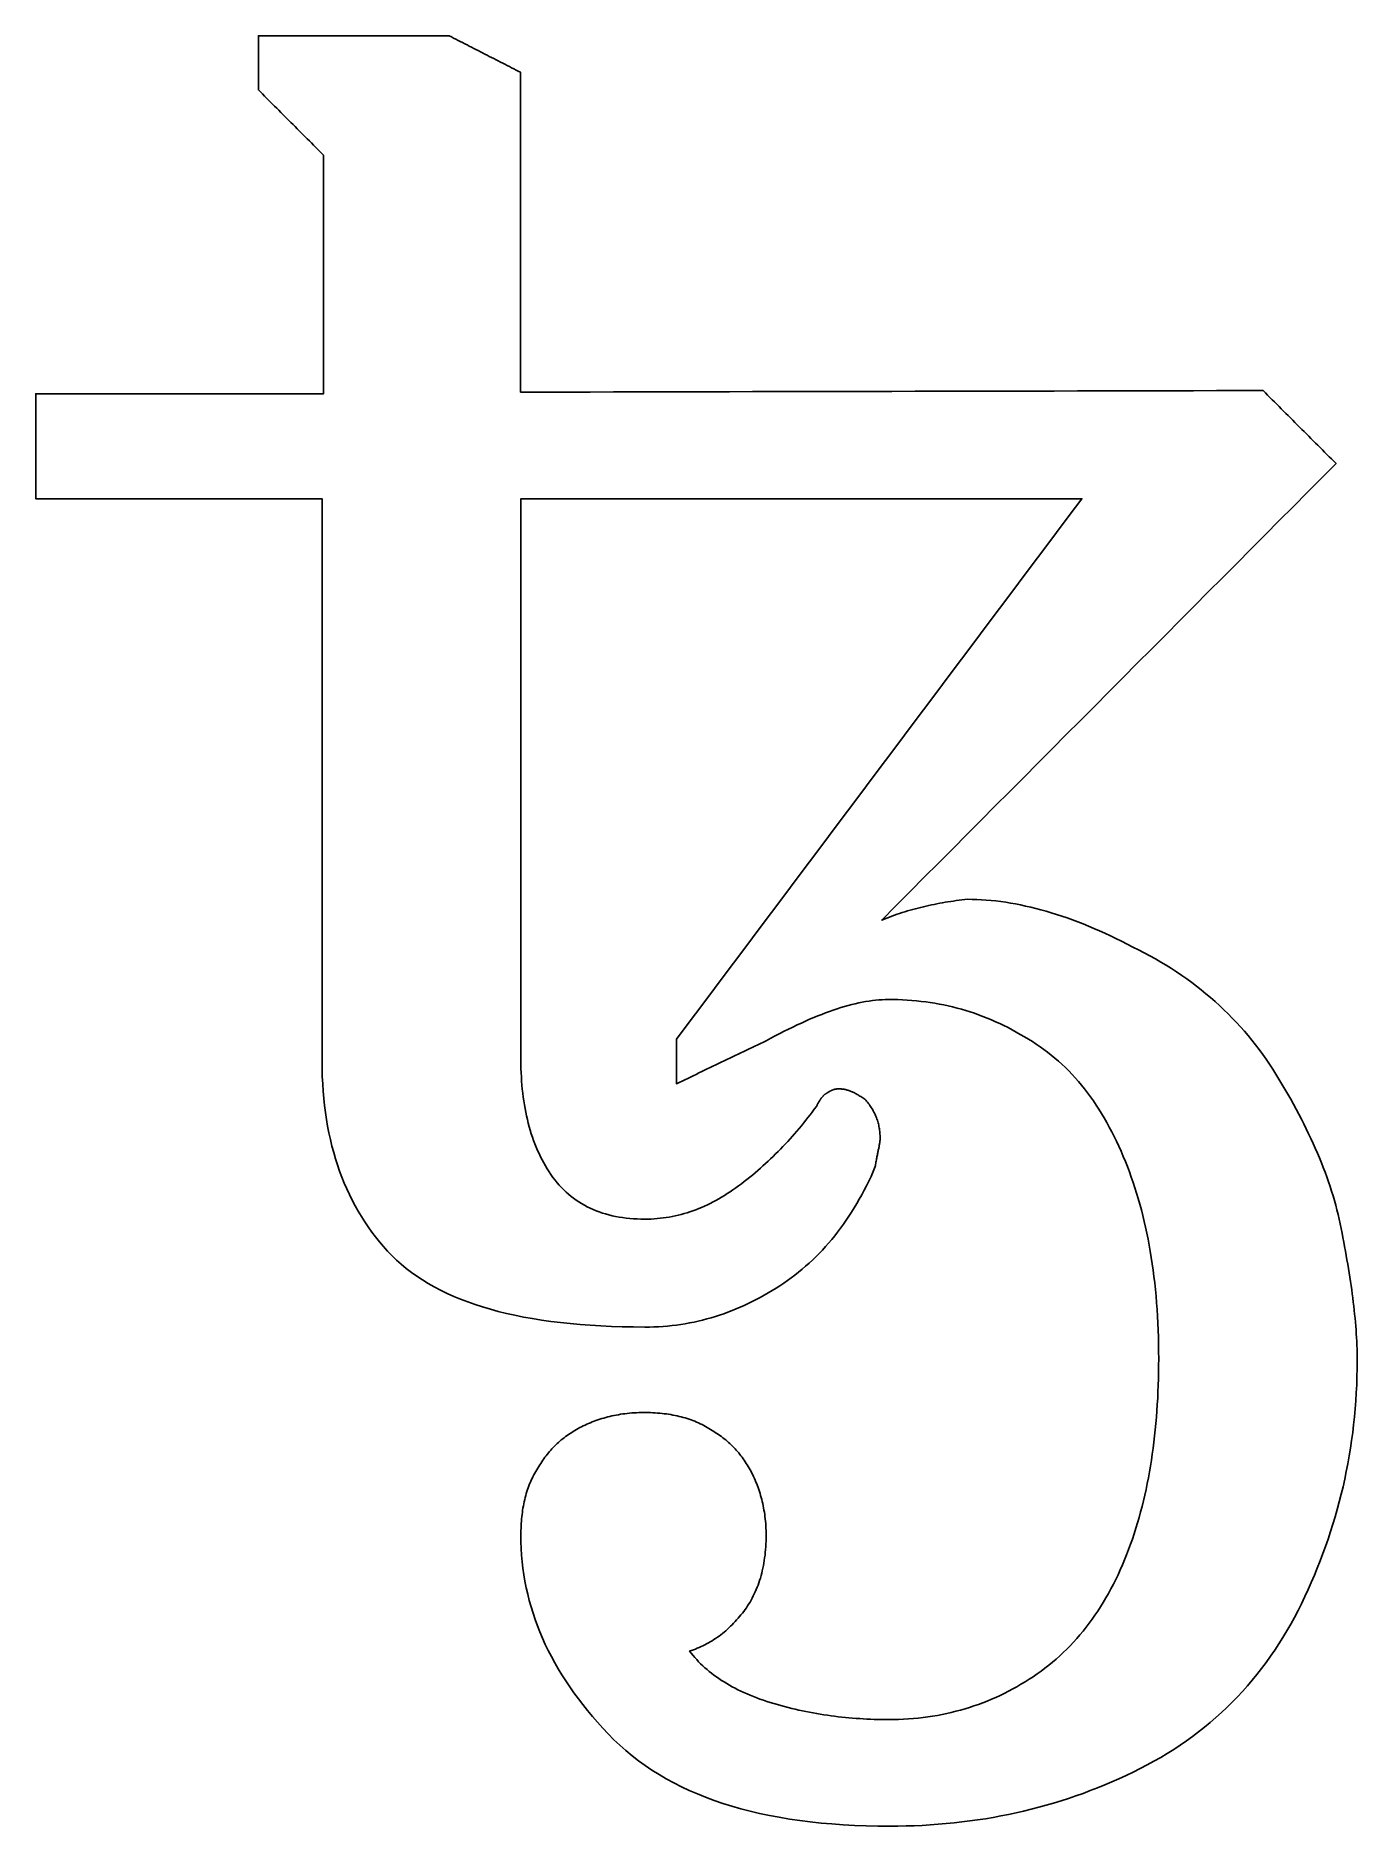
# Model space of a CAD drawing. Extents: x 159 to 539, y 1694 to 2210.
import ezdxf

# ---------------------------------------------------------------- set-up
doc = ezdxf.new("R2010")
doc.units = 0
doc.layers.get('0').update_dxf_attribs({"linetype": 'CONTINUOUS'})

msp = doc.modelspace()

# ---------------------------------------------------------------- linework, layer by layer
at = {"color": 7}
msp.add_lwpolyline([(404.58495, 1694.089912), (401.137148, 1694.115377), (397.748276, 1694.191681), (394.418334, 1694.319054), (391.147323, 1694.497542), (387.935232, 1694.727255), (384.782071, 1695.008287), (381.687841, 1695.340748), (378.652531, 1695.724749), (375.676151, 1696.160363), (372.758701, 1696.647719), (369.900173, 1697.186901), (367.100583, 1697.77802), (364.359915, 1698.421167), (361.678167, 1699.116453), (359.055358, 1699.86398), (356.491471, 1700.663841), (353.986513, 1701.516145), (351.540477, 1702.420985), (349.153379, 1703.378472), (346.825203, 1704.388707), (344.555947, 1705.451783), (342.345631, 1706.56781), (340.194236, 1707.73688), (338.10177, 1708.959105), (336.068235, 1710.234577), (334.09362, 1711.563396), (332.177936, 1712.945674), (330.321182, 1714.381512), (328.523348, 1715.871003), (326.784445, 1717.414248), (325.104472, 1719.011357), (323.483429, 1720.662424), (321.917505, 1722.342969), (320.402844, 1724.028589), (318.939335, 1725.719477), (317.526886, 1727.415837), (316.165386, 1729.11788), (314.854743, 1730.825792), (313.594846, 1732.539792), (312.385603, 1734.260077), (311.226903, 1735.986847), (310.118645, 1737.720307), (309.060736, 1739.460668), (308.053075, 1741.208115), (307.095561, 1742.96286), (306.188072, 1744.725116), (305.330537, 1746.495067), (304.522834, 1748.272925), (303.764871, 1750.058893), (303.056539, 1751.853174), (302.397743, 1753.655971), (301.788384, 1755.467488), (301.22835, 1757.287917), (300.717549, 1759.117471), (300.255879, 1760.956354), (299.843239, 1762.804767), (299.479519, 1764.662906), (299.164625, 1766.530981), (298.898448, 1768.409196), (298.680904, 1770.297745), (298.511873, 1772.19684), (298.391264, 1774.106684), (298.318927, 1776.027471), (298.294901, 1777.959403), (298.298592, 1778.640296), (298.310863, 1779.316225), (298.331439, 1779.98708), (298.360318, 1780.652767), (298.397685, 1781.313186), (298.443541, 1781.968226), (298.49807, 1782.617804), (298.561272, 1783.2618), (298.63324, 1783.900113), (298.714064, 1784.532658), (298.803839, 1785.159318), (298.902683, 1785.779998), (299.010652, 1786.394598), (299.12783, 1787.003016), (299.254298, 1787.605151), (299.390141, 1788.200892), (299.53545, 1788.790147), (299.6903, 1789.372823), (299.854782, 1789.948801), (300.02897, 1790.517988), (300.212966, 1791.080282), (300.406844, 1791.635583), (300.610687, 1792.183789), (300.824586, 1792.724789), (301.048616, 1793.258499), (301.28287, 1793.78481), (301.527429, 1794.30362), (301.782378, 1794.814827), (302.047807, 1795.31833), (302.323792, 1795.814028), (302.610416, 1796.301818), (302.90777, 1796.781599), (303.17104, 1797.254359), (303.441831, 1797.721131), (303.720095, 1798.181841), (304.005768, 1798.636462), (304.298804, 1799.084929), (304.599165, 1799.527204), (304.906788, 1799.963215), (305.221617, 1800.392933), (305.543615, 1800.816303), (305.872727, 1801.233261), (306.208897, 1801.643769), (306.552079, 1802.047773), (306.902227, 1802.445216), (307.259277, 1802.836063), (307.623191, 1803.220248), (307.993914, 1803.597725), (308.371392, 1803.968449), (308.755577, 1804.332363), (309.146423, 1804.689413), (309.543867, 1805.039561), (309.947871, 1805.382743), (310.358379, 1805.718913), (310.775337, 1806.048025), (311.198707, 1806.370023), (311.628425, 1806.684852), (312.064436, 1806.992474), (312.506711, 1807.292836), (312.955178, 1807.585872), (313.409798, 1807.871545), (313.870509, 1808.149809), (314.337281, 1808.420599), (314.810456, 1808.68387), (315.289979, 1808.940636), (315.777012, 1809.19183), (316.27152, 1809.437275), (316.773445, 1809.676806), (317.282733, 1809.910256), (317.799338, 1810.13746), (318.323204, 1810.358243), (318.854285, 1810.572428), (319.392535, 1810.779869), (319.93789, 1810.980372), (320.490312, 1811.173788), (321.049737, 1811.359934), (321.616128, 1811.538653), (322.18943, 1811.70976), (322.769597, 1811.873098), (323.356563, 1812.028501), (323.950293, 1812.175794), (324.550721, 1812.314801), (325.15781, 1812.445366), (325.771506, 1812.567314), (326.391762, 1812.680478), (327.018514, 1812.784692), (327.651724, 1812.879781), (328.291337, 1812.965588), (328.937298, 1813.041891), (329.589561, 1813.108599), (330.24808, 1813.165527), (330.912798, 1813.212491), (331.583662, 1813.249305), (332.260625, 1813.275785), (332.94364, 1813.291839), (333.632652, 1813.297375), (334.321664, 1813.293684), (335.004679, 1813.281413), (335.681642, 1813.260838), (336.352505, 1813.231959), (337.017224, 1813.194591), (337.675743, 1813.148735), (338.328006, 1813.094206), (338.973967, 1813.031004), (339.61358, 1812.959037), (340.24679, 1812.878212), (340.873541, 1812.788438), (341.493797, 1812.689593), (342.107493, 1812.581624), (342.714583, 1812.464447), (343.315011, 1812.337978), (343.908741, 1812.202135), (344.495707, 1812.056826), (345.075874, 1811.901977), (345.649175, 1811.737495), (346.215567, 1811.563306), (346.774992, 1811.37931), (347.327414, 1811.185432), (347.872769, 1810.98159), (348.411019, 1810.76769), (348.9421, 1810.54366), (349.465966, 1810.309407), (349.982571, 1810.064847), (350.491859, 1809.809899), (350.993784, 1809.544469), (351.488291, 1809.268484), (351.975325, 1808.981861), (352.454848, 1808.68387), (352.927608, 1808.420599), (353.39438, 1808.149809), (353.85509, 1807.871545), (354.309711, 1807.585872), (354.758177, 1807.292836), (355.200453, 1806.992474), (355.636463, 1806.684852), (356.066182, 1806.370023), (356.489552, 1806.048025), (356.90651, 1805.718913), (357.317018, 1805.382743), (357.721022, 1805.039561), (358.118465, 1804.689413), (358.509312, 1804.332363), (358.893497, 1803.968449), (359.270974, 1803.597725), (359.641698, 1803.220248), (360.005612, 1802.836063), (360.362661, 1802.445216), (360.71281, 1802.047773), (361.055992, 1801.643769), (361.392162, 1801.233261), (361.721273, 1800.816303), (362.043271, 1800.392933), (362.3581, 1799.963215), (362.665723, 1799.527204), (362.966085, 1799.084929), (363.259121, 1798.636462), (363.544794, 1798.181841), (363.823058, 1797.721131), (364.093848, 1797.254359), (364.357119, 1796.781599), (364.613885, 1796.302076), (364.865078, 1795.815043), (365.110524, 1795.320535), (365.350054, 1794.81861), (365.583505, 1794.309322), (365.810709, 1793.792717), (366.031492, 1793.268851), (366.245677, 1792.73777), (366.453118, 1792.19952), (366.653621, 1791.654165), (366.847037, 1791.101743), (367.033183, 1790.542318), (367.211902, 1789.975927), (367.383008, 1789.402625), (367.546346, 1788.822458), (367.701749, 1788.235492), (367.849042, 1787.641762), (367.98805, 1787.041334), (368.118615, 1786.434245), (368.240562, 1785.820549), (368.353726, 1785.200293), (368.45794, 1784.573541), (368.553029, 1783.940331), (368.638836, 1783.300718), (368.71514, 1782.654757), (368.781848, 1782.002494), (368.838776, 1781.343975), (368.885739, 1780.679257), (368.922553, 1780.008393), (368.949034, 1779.33143), (368.965088, 1778.648415), (368.970624, 1777.959403), (368.964165, 1777.108206), (368.943959, 1776.267306), (368.910467, 1775.436758), (368.863688, 1774.616572), (368.803715, 1773.806802), (368.730641, 1773.007468), (368.644557, 1772.218606), (368.545565, 1771.440262), (368.433739, 1770.672445), (368.309162, 1769.915212), (368.171908, 1769.168589), (368.022068, 1768.432613), (367.859727, 1767.707313), (367.684966, 1766.992715), (367.497879, 1766.288876), (367.298539, 1765.595804), (367.087039, 1764.913545), (366.863451, 1764.242137), (366.627879, 1763.581607), (366.380385, 1762.931992), (366.121072, 1762.29332), (365.850014, 1761.665637), (365.567303, 1761.04897), (365.273022, 1760.443348), (364.967244, 1759.848806), (364.650072, 1759.265383), (364.321569, 1758.693105), (363.981838, 1758.132019), (363.630961, 1757.582143), (363.269012, 1757.043524), (362.896083, 1756.516189), (362.512258, 1756.000174), (362.119252, 1755.485526), (361.71881, 1754.97967), (361.311069, 1754.482727), (360.896169, 1753.994835), (360.474238, 1753.516143), (360.045415, 1753.046769), (359.609829, 1752.586861), (359.167627, 1752.13655), (358.718939, 1751.695972), (358.263894, 1751.265248), (357.802631, 1750.844535), (357.335287, 1750.433962), (356.862001, 1750.033658), (356.382902, 1749.643753), (355.89812, 1749.264393), (355.407349, 1748.895718), (354.911624, 1748.537847), (354.410631, 1748.190928), (353.904498, 1747.85509), (353.393365, 1747.530472), (352.87736, 1747.217212), (352.356631, 1746.915429), (351.831307, 1746.625272), (351.301527, 1746.346879), (350.76742, 1746.080379), (350.229123, 1745.825901), (349.686767, 1745.583593), (349.14049, 1745.353584), (348.590439, 1745.136003), (348.036725, 1744.930998), (347.479505, 1744.738698), (346.918908, 1744.559232), (347.403829, 1743.924278), (347.907073, 1743.299612), (348.42855, 1742.685251), (348.968211, 1742.081216), (349.525985, 1741.487514), (350.101806, 1740.904173), (350.695591, 1740.331204), (351.307294, 1739.768623), (351.936832, 1739.21645), (352.584149, 1738.674703), (353.249163, 1738.1434), (353.931818, 1737.622551), (354.632041, 1737.112174), (355.349776, 1736.612288), (356.084939, 1736.122911), (356.837467, 1735.644062), (357.607295, 1735.175749), (358.394358, 1734.718), (359.198592, 1734.270826), (360.019913, 1733.834252), (360.858266, 1733.40828), (361.713578, 1732.992937), (362.585793, 1732.588232), (363.474829, 1732.194193), (364.380628, 1731.810829), (365.30311, 1731.438159), (366.242227, 1731.076201), (367.197896, 1730.724964), (368.170053, 1730.384485), (369.158624, 1730.054755), (370.163563, 1729.735811), (371.184778, 1729.427662), (372.214122, 1729.130308), (373.243474, 1728.843685), (374.272873, 1728.5677), (375.302318, 1728.30227), (376.331828, 1728.047322), (377.36142, 1727.802762), (378.391114, 1727.568509), (379.420928, 1727.344479), (380.450881, 1727.130579), (381.480981, 1726.926737), (382.511256, 1726.732859), (383.541707, 1726.548863), (384.57237, 1726.374674), (385.603245, 1726.210192), (386.63436, 1726.055343), (387.665733, 1725.910034), (388.697374, 1725.774191), (389.729301, 1725.647722), (390.761532, 1725.530545), (391.794077, 1725.422576), (392.826973, 1725.323732), (393.860219, 1725.233957), (394.893835, 1725.153132), (395.927838, 1725.081165), (396.962246, 1725.017963), (397.99708, 1724.963434), (399.032347, 1724.917578), (400.068075, 1724.88021), (401.104274, 1724.851331), (402.140971, 1724.830756), (403.178166, 1724.818485), (404.215887, 1724.814794), (405.672328, 1724.826973), (407.118039, 1724.863418), (408.553112, 1724.924221), (409.977629, 1725.00929), (411.391665, 1725.118597), (412.795312, 1725.252143), (414.188652, 1725.409917), (415.57177, 1725.591902), (416.944757, 1725.798079), (418.307687, 1726.028429), (419.660652, 1726.282935), (421.003736, 1726.561586), (422.337012, 1726.864365), (423.660581, 1727.191253), (424.974518, 1727.542232), (426.278915, 1727.917283), (427.573845, 1728.316396), (428.859401, 1728.739545), (430.135666, 1729.18672), (431.402722, 1729.657893), (432.660654, 1730.153064), (433.909553, 1730.672206), (435.149493, 1731.21531), (436.380566, 1731.782347), (437.602846, 1732.373308), (438.816435, 1732.988176), (440.021406, 1733.626931), (441.217843, 1734.289565), (442.405837, 1734.97604), (443.585463, 1735.686365), (444.756812, 1736.420505), (445.919969, 1737.177978), (447.069599, 1737.959967), (448.200324, 1738.766203), (449.312162, 1739.596603), (450.405123, 1740.451066), (451.479233, 1741.329527), (452.534513, 1742.231886), (453.57097, 1743.158076), (454.588614, 1744.107997), (455.587482, 1745.081566), (456.567574, 1746.078709), (457.528918, 1747.099333), (458.471522, 1748.143356), (459.395406, 1749.210695), (460.300597, 1750.301256), (461.187095, 1751.414977), (462.054927, 1752.551745), (462.904103, 1753.711497), (463.734651, 1754.89414), (464.54658, 1756.099581), (465.339908, 1757.327757), (466.114653, 1758.578566), (466.870826, 1759.851925), (467.608453, 1761.147759), (468.327553, 1762.465977), (469.028126, 1763.806496), (469.71021, 1765.169232), (470.373803, 1766.554103), (471.018933, 1767.961016), (471.645611, 1769.389888), (472.253863, 1770.840646), (472.843699, 1772.313187), (473.415137, 1773.807448), (473.96767, 1775.319027), (474.500855, 1776.843607), (475.014821, 1778.381242), (475.509679, 1779.931942), (475.985539, 1781.495752), (476.44254, 1783.072711), (476.880783, 1784.662845), (477.300389, 1786.266201), (477.701477, 1787.882788), (478.084168, 1789.512661), (478.448589, 1791.155848), (478.794835, 1792.812376), (479.123051, 1794.482283), (479.433332, 1796.165606), (479.725814, 1797.862381), (480.000599, 1799.572636), (480.257818, 1801.296407), (480.497588, 1803.033724), (480.720022, 1804.784631), (480.92524, 1806.549147), (481.11336, 1808.327319), (481.284504, 1810.119173), (481.438781, 1811.924739), (481.576322, 1813.74407), (481.697236, 1815.577177), (481.801653, 1817.424105), (481.889674, 1819.284891), (481.961457, 1821.159554), (482.017093, 1823.048149), (482.056675, 1824.950695), (482.080295, 1826.867228), (482.088599, 1828.797786), (482.079096, 1830.889181), (482.05077, 1832.959558), (482.00353, 1835.00899), (481.937376, 1837.037543), (481.852399, 1839.045281), (481.748591, 1841.032268), (481.625961, 1842.998579), (481.484517, 1844.944277), (481.324298, 1846.869437), (481.145303, 1848.774114), (480.947559, 1850.658382), (480.731076, 1852.522315), (480.495872, 1854.365977), (480.241976, 1856.189423), (479.969386, 1857.992737), (479.678131, 1859.775983), (479.36822, 1861.539226), (479.03968, 1863.282531), (478.692521, 1865.00597), (478.326762, 1866.709601), (477.94242, 1868.393504), (477.539505, 1870.057746), (477.118045, 1871.702391), (476.678057, 1873.327503), (476.219543, 1874.933156), (475.742539, 1876.519406), (475.247045, 1878.086336), (474.733088, 1879.634009), (474.200678, 1881.162482), (473.649843, 1882.671838), (473.080591, 1884.162131), (472.492481, 1885.633436), (471.879135, 1887.126341), (471.250004, 1888.594832), (470.604993, 1890.038836), (469.944001, 1891.458251), (469.266928, 1892.852994), (468.573672, 1894.222992), (467.864121, 1895.568161), (467.138184, 1896.888409), (466.395768, 1898.183652), (465.636754, 1899.4538), (464.861049, 1900.698787), (464.068552, 1901.918511), (463.25916, 1903.11289), (462.432773, 1904.28185), (461.58929, 1905.425289), (460.728608, 1906.543143), (459.850627, 1907.63531), (458.955244, 1908.701726), (458.042358, 1909.74228), (457.111868, 1910.756907), (456.163672, 1911.745515), (455.197669, 1912.708031), (454.213757, 1913.644352), (453.211844, 1914.554396), (452.19181, 1915.438098), (451.153563, 1916.295347), (450.097011, 1917.12608), (449.022042, 1917.930203), (447.928555, 1918.707633), (446.81645, 1919.458288), (445.685623, 1920.182076), (444.535984, 1920.878921), (443.374184, 1921.59363), (442.206884, 1922.284626), (441.034013, 1922.951956), (439.855485, 1923.595712), (438.671209, 1924.215949), (437.481111, 1924.812733), (436.285089, 1925.386145), (435.08308, 1925.936233), (433.874981, 1926.463079), (432.660719, 1926.966739), (431.44021, 1927.447296), (430.213363, 1927.904804), (428.980094, 1928.339339), (427.74032, 1928.750963), (426.493958, 1929.139752), (425.240926, 1929.505761), (423.981131, 1929.849063), (422.714498, 1930.169733), (421.440937, 1930.467824), (420.160363, 1930.743422), (418.872704, 1930.996571), (417.577856, 1931.227365), (416.275739, 1931.435848), (414.966277, 1931.622105), (413.649387, 1931.78619), (412.324969, 1931.928187), (410.992957, 1932.048151), (409.653251, 1932.146146), (408.305784, 1932.222265), (406.950448, 1932.276518), (405.587186, 1932.308995), (404.215887, 1932.319864), (403.310862, 1932.307685), (402.394858, 1932.271332), (401.467699, 1932.210806), (400.529228, 1932.126291), (399.579261, 1932.017851), (398.61764, 1931.885588), (397.644191, 1931.729594), (396.658748, 1931.549999), (395.661144, 1931.346876), (394.651204, 1931.120337), (393.628771, 1930.87049), (392.593661, 1930.597421), (391.545707, 1930.301248), (390.484744, 1929.982064), (389.410606, 1929.639971), (388.323126, 1929.275097), (387.222129, 1928.887489), (386.10744, 1928.477276), (384.978911, 1928.044559), (383.836348, 1927.589449), (382.679595, 1927.11203), (381.508485, 1926.612411), (380.322844, 1926.090695), (379.122504, 1925.546992), (377.907301, 1924.981385), (376.677067, 1924.393985), (375.431619, 1923.784893), (374.1708, 1923.154211), (372.894433, 1922.502031), (371.602364, 1921.828473), (370.294405, 1921.13363), (368.970402, 1920.417593), (368.163078, 1920.03123), (367.355753, 1919.644868), (366.548429, 1919.258506), (365.741104, 1918.872143), (364.933779, 1918.485781), (364.126455, 1918.099418), (363.31913, 1917.713056), (362.511806, 1917.326693), (361.704481, 1916.940331), (360.897156, 1916.553968), (360.089832, 1916.167606), (359.282507, 1915.781243), (358.475183, 1915.394881), (357.667858, 1915.008518), (356.860534, 1914.622156), (356.053209, 1914.235793), (355.245884, 1913.849431), (354.43856, 1913.463068), (353.631235, 1913.076706), (352.823911, 1912.690343), (352.016586, 1912.303981), (351.209261, 1911.917618), (350.401937, 1911.531256), (349.594612, 1911.144893), (348.787288, 1910.758531), (347.979963, 1910.372168), (347.172639, 1909.985806), (346.365314, 1909.599443), (345.557989, 1909.213081), (344.750665, 1908.826719), (343.94334, 1908.440356), (343.136016, 1908.053994), (343.136016, 1908.454777), (343.136016, 1908.855552), (343.136016, 1909.256335), (343.136016, 1909.65711), (343.136016, 1910.057893), (343.136016, 1910.458668), (343.136016, 1910.859451), (343.136016, 1911.260226), (343.136016, 1911.661009), (343.136016, 1912.061783), (343.136016, 1912.462567), (343.136016, 1912.863341), (343.136016, 1913.264125), (343.136016, 1913.664899), (343.136016, 1914.065683), (343.136016, 1914.466457), (343.136016, 1914.867241), (343.136016, 1915.268015), (343.136016, 1915.668799), (343.136016, 1916.069573), (343.136016, 1916.470357), (343.136016, 1916.871131), (343.136016, 1917.271915), (343.136016, 1917.672689), (343.136016, 1918.073473), (343.136016, 1918.474247), (343.136016, 1918.875031), (343.136016, 1919.275805), (343.136016, 1919.676589), (343.136016, 1920.077363), (343.136016, 1920.478147), (343.136016, 1920.878921), (346.786276, 1925.745935), (350.436536, 1930.612949), (354.086797, 1935.479963), (357.737057, 1940.346977), (361.387318, 1945.213991), (365.037578, 1950.081005), (368.687839, 1954.948019), (372.338099, 1959.815033), (375.98836, 1964.682047), (379.63862, 1969.549061), (383.288881, 1974.416075), (386.939141, 1979.283089), (390.589401, 1984.150102), (394.239662, 1989.017116), (397.889922, 1993.88413), (401.540183, 1998.751144), (405.190443, 2003.618158), (408.840704, 2008.485172), (412.490964, 2013.352186), (416.141225, 2018.2192), (419.791485, 2023.086214), (423.441745, 2027.953228), (427.092006, 2032.820242), (430.742266, 2037.687256), (434.392527, 2042.55427), (438.042787, 2047.421284), (441.693048, 2052.288298), (445.343308, 2057.155311), (448.993569, 2062.022325), (452.643829, 2066.889339), (456.29409, 2071.756353), (459.94435, 2076.623367), (454.892805, 2076.623367), (449.841259, 2076.623367), (444.789714, 2076.623367), (439.738169, 2076.623367), (434.686624, 2076.623367), (429.635078, 2076.623367), (424.583533, 2076.623367), (419.531988, 2076.623367), (414.480443, 2076.623367), (409.428897, 2076.623367), (404.377352, 2076.623367), (399.325807, 2076.623367), (394.274262, 2076.623367), (389.222716, 2076.623367), (384.171171, 2076.623367), (379.119626, 2076.623367), (374.06808, 2076.623367), (369.016535, 2076.623367), (363.96499, 2076.623367), (358.913445, 2076.623367), (353.861899, 2076.623367), (348.810354, 2076.623367), (343.758809, 2076.623367), (338.707264, 2076.623367), (333.655718, 2076.623367), (328.604173, 2076.623367), (323.552628, 2076.623367), (318.501082, 2076.623367), (313.449537, 2076.623367), (308.397992, 2076.623367), (303.346447, 2076.623367), (298.294901, 2076.623367), (298.294901, 2071.568943), (298.294901, 2066.51451), (298.294901, 2061.460086), (298.294901, 2056.405653), (298.294901, 2051.351229), (298.294901, 2046.296796), (298.294901, 2041.242372), (298.294901, 2036.187939), (298.294901, 2031.133515), (298.294901, 2026.079081), (298.294901, 2021.024658), (298.294901, 2015.970224), (298.294901, 2010.9158), (298.294901, 2005.861367), (298.294901, 2000.806943), (298.294901, 1995.75251), (298.294901, 1990.698086), (298.294901, 1985.643653), (298.294901, 1980.589229), (298.294901, 1975.534796), (298.294901, 1970.480372), (298.294901, 1965.425939), (298.294901, 1960.371515), (298.294901, 1955.317081), (298.294901, 1950.262658), (298.294901, 1945.208224), (298.294901, 1940.1538), (298.294901, 1935.099367), (298.294901, 1930.044943), (298.294901, 1924.99051), (298.294901, 1919.936086), (298.294901, 1914.881653), (298.303205, 1913.64282), (298.327563, 1912.417486), (298.368345, 1911.205641), (298.42555, 1910.007249), (298.499178, 1908.822308), (298.589413, 1907.650802), (298.696266, 1906.492711), (298.81981, 1905.348017), (298.960109, 1904.216701), (299.117238, 1903.098746), (299.29126, 1901.994141), (299.48225, 1900.90286), (299.690263, 1899.824902), (299.915373, 1898.76023), (300.157653, 1897.708844), (300.417159, 1896.670717), (300.693966, 1895.645839), (300.988145, 1894.634183), (301.299754, 1893.635739), (301.628866, 1892.65049), (301.975554, 1891.678425), (302.339874, 1890.719517), (302.7219, 1889.773748), (303.121697, 1888.841108), (303.539337, 1887.921579), (303.974887, 1887.015143), (304.428409, 1886.121789), (304.89997, 1885.241492), (305.389651, 1884.374232), (305.897509, 1883.519999), (306.423608, 1882.678776), (306.968022, 1881.850544), (307.539441, 1881.050684), (308.129185, 1880.277248), (308.737161, 1879.530173), (309.363321, 1878.809385), (310.007594, 1878.114809), (310.669914, 1877.44639), (311.350198, 1876.804055), (312.0484, 1876.187739), (312.764437, 1875.597368), (313.498253, 1875.032886), (314.249767, 1874.494212), (315.018921, 1873.981288), (315.805643, 1873.494052), (316.609876, 1873.032419), (317.431539, 1872.596325), (318.270566, 1872.185716), (319.126893, 1871.800516), (320.000455, 1871.440652), (320.891188, 1871.106069), (321.799008, 1870.796684), (322.723861, 1870.512441), (323.665672, 1870.253276), (324.624386, 1870.019105), (325.59992, 1869.809875), (326.592219, 1869.625509), (327.601199, 1869.465954), (328.626815, 1869.331127), (329.668983, 1869.220961), (330.72764, 1869.135431), (331.80271, 1869.074443), (332.894148, 1869.037906), (334.001715, 1869.025616), (334.898897, 1869.035028), (335.791346, 1869.063353), (336.6792, 1869.110593), (337.562597, 1869.176748), (338.441658, 1869.261724), (339.31654, 1869.365532), (340.187362, 1869.488163), (341.054271, 1869.629606), (341.917389, 1869.789825), (342.776862, 1869.968821), (343.63282, 1870.166564), (344.485401, 1870.383047), (345.334734, 1870.618251), (346.180967, 1870.872148), (347.02422, 1871.144737), (347.864631, 1871.435992), (348.702339, 1871.745904), (349.537491, 1872.074443), (350.370197, 1872.421602), (351.200607, 1872.787361), (352.028867, 1873.171703), (352.855087, 1873.574618), (353.679416, 1873.996079), (354.501992, 1874.436066), (355.322945, 1874.89458), (356.142411, 1875.371584), (356.960522, 1875.867079), (357.777424, 1876.381035), (358.593237, 1876.913445), (359.408109, 1877.46428), (360.222169, 1878.033532), (361.035555, 1878.621246), (361.844872, 1879.230513), (362.64667, 1879.847281), (363.440995, 1880.471477), (364.22791, 1881.103045), (365.007463, 1881.741911), (365.779689, 1882.38801), (366.544655, 1883.041269), (367.302414, 1883.701624), (368.053005, 1884.369009), (368.796482, 1885.043351), (369.5329, 1885.724586), (370.262306, 1886.412648), (370.984746, 1887.107473), (371.700285, 1887.808978), (372.408959, 1888.517108), (373.110824, 1889.231798), (373.805935, 1889.952974), (374.494339, 1890.680562), (375.17608, 1891.414517), (375.851225, 1892.154746), (376.51981, 1892.901194), (377.18189, 1893.653796), (377.83752, 1894.412469), (378.486739, 1895.177166), (379.129609, 1895.947806), (379.766187, 1896.724332), (380.396499, 1897.506662), (381.020621, 1898.29474), (381.638589, 1899.088493), (382.250467, 1899.887855), (382.856284, 1900.692753), (383.456112, 1901.503131), (383.542565, 1901.674764), (383.629018, 1901.84361), (383.715471, 1902.009577), (383.801924, 1902.172602), (383.888377, 1902.332572), (383.97483, 1902.489424), (384.061283, 1902.643064), (384.147735, 1902.793411), (384.234188, 1902.940372), (384.320641, 1903.083882), (384.407094, 1903.223831), (384.493547, 1903.360162), (384.58, 1903.492767), (384.666453, 1903.621569), (384.752906, 1903.746488), (384.839359, 1903.867439), (384.925812, 1903.98433), (385.012265, 1904.097088), (385.098718, 1904.20562), (385.185171, 1904.309844), (385.271624, 1904.409675), (385.358077, 1904.505032), (385.444529, 1904.595821), (385.530982, 1904.681997), (385.617435, 1904.763375), (385.703888, 1904.839956), (385.790341, 1904.911646), (385.876794, 1904.978354), (385.963247, 1905.039988), (386.0497, 1905.096455), (386.136153, 1905.147754), (386.222606, 1905.193703), (386.35103, 1905.278864), (386.476918, 1905.361257), (386.600452, 1905.440975), (386.721782, 1905.518016), (386.841081, 1905.592382), (386.958526, 1905.663981), (387.074283, 1905.732903), (387.188517, 1905.79915), (387.301394, 1905.862629), (387.413091, 1905.923432), (387.523782, 1905.981559), (387.633625, 1906.037011), (387.742784, 1906.089694), (387.851445, 1906.139702), (387.959765, 1906.187035), (388.067919, 1906.231599), (388.176073, 1906.273488), (388.284393, 1906.312701), (388.393054, 1906.349238), (388.502214, 1906.383007), (388.612056, 1906.414101), (388.722747, 1906.442518), (388.834444, 1906.468168), (388.947331, 1906.491142), (389.061556, 1906.511441), (389.177312, 1906.528971), (389.294757, 1906.543826), (389.414057, 1906.556005), (389.535386, 1906.565508), (389.658921, 1906.571967), (389.784808, 1906.575658), (389.913232, 1906.57658), (390.129503, 1906.573812), (390.345931, 1906.565508), (390.562663, 1906.551761), (390.779847, 1906.532293), (390.99764, 1906.507104), (391.21619, 1906.476103), (391.435662, 1906.439197), (391.656186, 1906.396293), (391.877938, 1906.3473), (392.101054, 1906.292125), (392.325684, 1906.230676), (392.551994, 1906.162953), (392.78013, 1906.088772), (393.01024, 1906.008132), (393.242473, 1905.920848), (393.476994, 1905.826903), (393.713941, 1905.726195), (393.953481, 1905.618651), (394.195753, 1905.504177), (394.440921, 1905.38269), (394.689125, 1905.254118), (394.940521, 1905.118358), (395.195257, 1904.975328), (395.4535, 1904.824954), (395.715387, 1904.667152), (395.981075, 1904.501821), (396.250712, 1904.328896), (396.524464, 1904.148277), (396.80247, 1903.959898), (397.084886, 1903.763649), (397.37186, 1903.559475), (397.663549, 1903.347264), (397.918995, 1903.043433), (398.166323, 1902.737397), (398.405549, 1902.429137), (398.636665, 1902.118617), (398.859671, 1901.8058), (399.074567, 1901.490638), (399.281353, 1901.173125), (399.480029, 1900.853212), (399.670594, 1900.530854), (399.853059, 1900.206042), (400.027404, 1899.87872), (400.193648, 1899.548871), (400.351773, 1899.216456), (400.501797, 1898.88143), (400.643711, 1898.543775), (400.777515, 1898.203453), (400.903208, 1897.860427), (401.020792, 1897.514662), (401.130265, 1897.166119), (401.231637, 1896.814781), (401.32489, 1896.4606), (401.410051, 1896.103551), (401.487093, 1895.743595), (401.556016, 1895.380704), (401.616819, 1895.014834), (401.669502, 1894.645956), (401.714067, 1894.274033), (401.750604, 1893.899047), (401.779022, 1893.520942), (401.79932, 1893.139701), (401.811499, 1892.755276), (401.81519, 1892.367649), (401.812422, 1892.191948), (401.805041, 1892.010867), (401.792308, 1891.824407), (401.774962, 1891.632587), (401.753187, 1891.435434), (401.727261, 1891.232957), (401.697459, 1891.025175), (401.664059, 1890.812105), (401.627245, 1890.593768), (401.587294, 1890.370171), (401.544482, 1890.141343), (401.499088, 1889.907293), (401.451294, 1889.668039), (401.401378, 1889.423599), (401.349617, 1889.173984), (401.296288, 1888.91922), (401.241574, 1888.659317), (401.185753, 1888.394302), (401.129102, 1888.124176), (401.071898, 1887.848975), (401.014324, 1887.5687), (400.956658, 1887.283377), (400.899176, 1886.993017), (400.842156, 1886.697638), (400.785782, 1886.397258), (400.73033, 1886.091895), (400.676078, 1885.781569), (400.62321, 1885.466288), (400.572095, 1885.146071), (400.522917, 1884.820945), (400.475861, 1884.49092), (400.432995, 1884.157186), (399.819659, 1882.749415), (399.190628, 1881.363271), (398.545885, 1879.998745), (397.88542, 1878.655845), (397.209205, 1877.334573), (396.517221, 1876.034928), (395.809461, 1874.756901), (395.085913, 1873.500501), (394.346542, 1872.265728), (393.591348, 1871.052582), (392.820302, 1869.861054), (392.033396, 1868.691153), (391.230611, 1867.542879), (390.411919, 1866.416233), (389.577321, 1865.311204), (388.726788, 1864.227802), (387.860312, 1863.166027), (386.977865, 1862.125879), (386.079437, 1861.107349), (385.165011, 1860.110446), (384.234567, 1859.135171), (383.288096, 1858.181522), (382.325572, 1857.249491), (381.346974, 1856.339087), (380.352304, 1855.450311), (379.341525, 1854.583161), (378.314635, 1853.737629), (377.271609, 1852.913724), (376.212436, 1852.111447), (375.137089, 1851.330796), (374.045558, 1850.571763), (372.937826, 1849.834358), (371.819271, 1849.118321), (370.695226, 1848.423477), (369.565608, 1847.749919), (368.430325, 1847.09774), (367.289303, 1846.467058), (366.14245, 1845.857966), (364.989683, 1845.270566), (363.830919, 1844.704968), (362.666074, 1844.161256), (361.495056, 1843.639539), (360.317793, 1843.139921), (359.134199, 1842.662501), (357.944175, 1842.207392), (356.747656, 1841.774675), (355.544548, 1841.364462), (354.334761, 1840.976854), (353.11822, 1840.611952), (351.894832, 1840.269859), (350.664525, 1839.950675), (349.427196, 1839.654502), (348.182781, 1839.381433), (346.931188, 1839.131586), (345.672325, 1838.905047), (344.406108, 1838.701933), (343.132463, 1838.522329), (341.851299, 1838.366335), (340.562532, 1838.234072), (339.26608, 1838.125632), (337.961858, 1838.041117), (336.649776, 1837.980591), (335.329759, 1837.944238), (334.001715, 1837.932087), (330.730666, 1837.952108), (327.525883, 1838.012173), (324.387171, 1838.112245), (321.314281, 1838.252368), (318.30702, 1838.432563), (315.365157, 1838.652857), (312.488461, 1838.913249), (309.676739, 1839.213767), (306.92975, 1839.554431), (304.247273, 1839.935248), (301.629106, 1840.356238), (299.075017, 1840.817428), (296.584785, 1841.318818), (294.158198, 1841.860436), (291.795025, 1842.4423), (289.495063, 1843.06442), (287.258082, 1843.726813), (285.08386, 1844.429509), (282.972185, 1845.172506), (280.922826, 1845.955832), (278.935572, 1846.779497), (277.010209, 1847.643528), (275.146507, 1848.547944), (273.344244, 1849.492744), (271.60321, 1850.477957), (269.92319, 1851.5036), (268.303946, 1852.569684), (266.745266, 1853.676235), (265.246945, 1854.823264), (263.808735, 1856.010788), (262.430443, 1857.238816), (261.111838, 1858.50733), (259.885184, 1859.811017), (258.696442, 1861.144339), (257.545677, 1862.507185), (256.432963, 1863.899465), (255.358354, 1865.321076), (254.321933, 1866.771908), (253.323757, 1868.251877), (252.363899, 1869.760863), (251.442423, 1871.298766), (250.559404, 1872.865501), (249.714896, 1874.46095), (248.908983, 1876.085019), (248.141721, 1877.737608), (247.413182, 1879.418615), (246.723431, 1881.127938), (246.072534, 1882.865466), (245.460563, 1884.631108), (244.887584, 1886.424771), (244.353671, 1888.246336), (243.858878, 1890.095709), (243.403279, 1891.972789), (242.986949, 1893.877475), (242.609951, 1895.809666), (242.272342, 1897.76926), (241.974204, 1899.756145), (241.715592, 1901.77024), (241.49659, 1903.811434), (241.317244, 1905.879624), (241.177646, 1907.97471), (241.077843, 1910.096589), (241.01787, 1912.245162), (240.997922, 1914.420325), (240.997922, 1919.48917), (240.997922, 1924.558015), (240.997922, 1929.62686), (240.997922, 1934.695705), (240.997922, 1939.76455), (240.997922, 1944.833395), (240.997922, 1949.90224), (240.997922, 1954.971085), (240.997922, 1960.03993), (240.997922, 1965.108775), (240.997922, 1970.17762), (240.997922, 1975.246466), (240.997922, 1980.315311), (240.997922, 1985.384156), (240.997922, 1990.453001), (240.997922, 1995.521846), (240.997922, 2000.590691), (240.997922, 2005.659536), (240.997922, 2010.728381), (240.997922, 2015.797226), (240.997922, 2020.866071), (240.997922, 2025.934916), (240.997922, 2031.003761), (240.997922, 2036.072607), (240.997922, 2041.141452), (240.997922, 2046.210297), (240.997922, 2051.279142), (240.997922, 2056.347987), (240.997922, 2061.416832), (240.997922, 2066.485677), (240.997922, 2071.554522), (240.997922, 2076.623367), (238.42025, 2076.623367), (235.842578, 2076.623367), (233.264906, 2076.623367), (230.687234, 2076.623367), (228.109562, 2076.623367), (225.53189, 2076.623367), (222.954218, 2076.623367), (220.376546, 2076.623367), (217.798874, 2076.623367), (215.221201, 2076.623367), (212.643529, 2076.623367), (210.065857, 2076.623367), (207.488185, 2076.623367), (204.910513, 2076.623367), (202.332841, 2076.623367), (199.755169, 2076.623367), (197.177497, 2076.623367), (194.599825, 2076.623367), (192.022153, 2076.623367), (189.444481, 2076.623367), (186.866809, 2076.623367), (184.289137, 2076.623367), (181.711465, 2076.623367), (179.133792, 2076.623367), (176.55612, 2076.623367), (173.978448, 2076.623367), (171.400776, 2076.623367), (168.823104, 2076.623367), (166.245432, 2076.623367), (163.66776, 2076.623367), (161.090088, 2076.623367), (158.512416, 2076.623367), (158.512416, 2077.56909), (158.512416, 2078.514813), (158.512416, 2079.460536), (158.512416, 2080.40626), (158.512416, 2081.351983), (158.512416, 2082.297706), (158.512416, 2083.243429), (158.512416, 2084.189152), (158.512416, 2085.134875), (158.512416, 2086.080598), (158.512416, 2087.026321), (158.512416, 2087.972044), (158.512416, 2088.917767), (158.512416, 2089.86349), (158.512416, 2090.809213), (158.512416, 2091.754937), (158.512416, 2092.70066), (158.512416, 2093.646383), (158.512416, 2094.592106), (158.512416, 2095.537829), (158.512416, 2096.483552), (158.512416, 2097.429275), (158.512416, 2098.374998), (158.512416, 2099.320721), (158.512416, 2100.266444), (158.512416, 2101.212167), (158.512416, 2102.157891), (158.512416, 2103.103614), (158.512416, 2104.049337), (158.512416, 2104.99506), (158.512416, 2105.940783), (158.512416, 2106.886506), (161.1045, 2106.886506), (163.696593, 2106.886506), (166.288686, 2106.886506), (168.88077, 2106.886506), (171.472854, 2106.886506), (174.064947, 2106.886506), (176.657031, 2106.886506), (179.249125, 2106.886506), (181.841218, 2106.886506), (184.433302, 2106.886506), (187.025395, 2106.886506), (189.617479, 2106.886506), (192.209563, 2106.886506), (194.801656, 2106.886506), (197.39374, 2106.886506), (199.985833, 2106.886506), (202.577926, 2106.886506), (205.17001, 2106.886506), (207.762104, 2106.886506), (210.354188, 2106.886506), (212.946272, 2106.886506), (215.538365, 2106.886506), (218.130458, 2106.886506), (220.722542, 2106.886506), (223.314635, 2106.886506), (225.906719, 2106.886506), (228.498803, 2106.886506), (231.090896, 2106.886506), (233.682989, 2106.886506), (236.275073, 2106.886506), (238.867167, 2106.886506), (241.459251, 2106.886506), (241.459251, 2109.034571), (241.459251, 2111.182626), (241.459251, 2113.330691), (241.459251, 2115.478746), (241.459251, 2117.626811), (241.459251, 2119.774866), (241.459251, 2121.922931), (241.459251, 2124.070986), (241.459251, 2126.219051), (241.459251, 2128.367107), (241.459251, 2130.515171), (241.459251, 2132.663227), (241.459251, 2134.811291), (241.459251, 2136.959347), (241.459251, 2139.107411), (241.459251, 2141.255467), (241.459251, 2143.403532), (241.459251, 2145.551587), (241.459251, 2147.699652), (241.459251, 2149.847707), (241.459251, 2151.995772), (241.459251, 2154.143827), (241.459251, 2156.291892), (241.459251, 2158.439947), (241.459251, 2160.588012), (241.459251, 2162.736068), (241.459251, 2164.884132), (241.459251, 2167.032188), (241.459251, 2169.180252), (241.459251, 2171.328308), (241.459251, 2173.476372), (241.459251, 2175.624428), (240.871057, 2176.212622), (240.282863, 2176.800815), (239.69467, 2177.389009), (239.106476, 2177.977202), (238.518282, 2178.565396), (237.930089, 2179.15359), (237.341895, 2179.741783), (236.753702, 2180.329977), (236.165508, 2180.918171), (235.577314, 2181.506364), (234.989121, 2182.094558), (234.400927, 2182.682751), (233.812733, 2183.270945), (233.22454, 2183.859139), (232.636346, 2184.447332), (232.048153, 2185.035526), (231.459959, 2185.62372), (230.871765, 2186.211913), (230.283572, 2186.800107), (229.695378, 2187.3883), (229.107184, 2187.976494), (228.518991, 2188.564688), (227.930797, 2189.152881), (227.342603, 2189.741075), (226.75441, 2190.329269), (226.166216, 2190.917462), (225.578023, 2191.505656), (224.989829, 2192.093849), (224.401635, 2192.682043), (223.813442, 2193.270237), (223.225248, 2193.85843), (222.637054, 2194.446624), (222.637054, 2194.933907), (222.637054, 2195.42118), (222.637054, 2195.908453), (222.637054, 2196.395736), (222.637054, 2196.88301), (222.637054, 2197.370292), (222.637054, 2197.857575), (222.637054, 2198.344848), (222.637054, 2198.832131), (222.637054, 2199.319404), (222.637054, 2199.806687), (222.637054, 2200.293961), (222.637054, 2200.781243), (222.637054, 2201.268517), (222.637054, 2201.755799), (222.637054, 2202.243073), (222.637054, 2202.730355), (222.637054, 2203.217629), (222.637054, 2203.704902), (222.637054, 2204.192185), (222.637054, 2204.679468), (222.637054, 2205.166741), (222.637054, 2205.654024), (222.637054, 2206.141297), (222.637054, 2206.628571), (222.637054, 2207.115853), (222.637054, 2207.603127), (222.637054, 2208.090409), (222.637054, 2208.577692), (222.637054, 2209.064966), (222.637054, 2209.552248), (222.637054, 2210.039522), (224.355503, 2210.039522), (226.073951, 2210.039522), (227.792399, 2210.039522), (229.510847, 2210.039522), (231.229295, 2210.039522), (232.947743, 2210.039522), (234.666191, 2210.039522), (236.384639, 2210.039522), (238.103087, 2210.039522), (239.821535, 2210.039522), (241.539983, 2210.039522), (243.258431, 2210.039522), (244.976879, 2210.039522), (246.695327, 2210.039522), (248.413775, 2210.039522), (250.132223, 2210.039522), (251.850671, 2210.039522), (253.569119, 2210.039522), (255.287567, 2210.039522), (257.006015, 2210.039522), (258.724463, 2210.039522), (260.442912, 2210.039522), (262.16136, 2210.039522), (263.879808, 2210.039522), (265.598256, 2210.039522), (267.316704, 2210.039522), (269.035152, 2210.039522), (270.7536, 2210.039522), (272.472048, 2210.039522), (274.190496, 2210.039522), (275.908944, 2210.039522), (277.627392, 2210.039522), (278.270364, 2209.710825), (278.913345, 2209.382129), (279.556316, 2209.053432), (280.199297, 2208.724736), (280.842269, 2208.396039), (281.48525, 2208.067343), (282.128222, 2207.738647), (282.771203, 2207.40995), (283.414175, 2207.081254), (284.057156, 2206.752557), (284.700127, 2206.423861), (285.343108, 2206.095164), (285.98608, 2205.766468), (286.629061, 2205.437772), (287.272033, 2205.109075), (287.915014, 2204.780379), (288.557986, 2204.451682), (289.200967, 2204.122986), (289.843938, 2203.794289), (290.486919, 2203.465593), (291.129891, 2203.136896), (291.772872, 2202.8082), (292.415844, 2202.479504), (293.058825, 2202.150807), (293.701797, 2201.822111), (294.344778, 2201.493414), (294.987759, 2201.164718), (295.63073, 2200.836021), (296.273702, 2200.507325), (296.916683, 2200.178629), (297.559655, 2199.849932), (298.202636, 2199.521236), (298.202636, 2196.640821), (298.202636, 2193.760398), (298.202636, 2190.879984), (298.202636, 2187.99956), (298.202636, 2185.119137), (298.202636, 2182.238723), (298.202636, 2179.358309), (298.202636, 2176.477885), (298.202636, 2173.597471), (298.202636, 2170.717048), (298.202636, 2167.836634), (298.202636, 2164.95621), (298.202636, 2162.075796), (298.202636, 2159.195373), (298.202636, 2156.314958), (298.202636, 2153.434535), (298.202636, 2150.554121), (298.202636, 2147.673697), (298.202636, 2144.793283), (298.202636, 2141.91286), (298.202636, 2139.032446), (298.202636, 2136.152022), (298.202636, 2133.271608), (298.202636, 2130.391185), (298.202636, 2127.51077), (298.202636, 2124.630347), (298.202636, 2121.749933), (298.202636, 2118.869509), (298.202636, 2115.989095), (298.202636, 2113.108672), (298.202636, 2110.228258), (298.202636, 2107.347834), (304.889018, 2107.362228), (311.575391, 2107.376621), (318.261773, 2107.391015), (324.948146, 2107.405408), (331.634519, 2107.419802), (338.320901, 2107.434195), (345.007274, 2107.448588), (351.693656, 2107.462982), (358.380029, 2107.477375), (365.066411, 2107.491769), (371.752793, 2107.506162), (378.439166, 2107.520556), (385.125539, 2107.534949), (391.811922, 2107.549343), (398.498294, 2107.563736), (405.184677, 2107.578129), (411.87105, 2107.592523), (418.557432, 2107.606916), (425.243805, 2107.62131), (431.930187, 2107.635703), (438.61656, 2107.650097), (445.302942, 2107.66449), (451.989315, 2107.678884), (458.675697, 2107.693277), (465.36207, 2107.70767), (472.048452, 2107.722064), (478.734834, 2107.736457), (485.421207, 2107.750851), (492.10758, 2107.765244), (498.793962, 2107.779638), (505.480345, 2107.794031), (512.166718, 2107.808425), (512.82411, 2107.151032), (513.481503, 2106.493639), (514.138896, 2105.836246), (514.796289, 2105.178853), (515.453682, 2104.52146), (516.111075, 2103.864067), (516.768468, 2103.206674), (517.425861, 2102.549281), (518.083253, 2101.891889), (518.740646, 2101.234496), (519.398039, 2100.577103), (520.055432, 2099.91971), (520.712825, 2099.262317), (521.370218, 2098.604924), (522.027611, 2097.947531), (522.685004, 2097.290138), (523.342396, 2096.632746), (523.999789, 2095.975353), (524.657182, 2095.31796), (525.314575, 2094.660567), (525.971968, 2094.003174), (526.629361, 2093.345781), (527.286754, 2092.688388), (527.944147, 2092.030995), (528.601539, 2091.373603), (529.258932, 2090.71621), (529.916325, 2090.058817), (530.573718, 2089.401424), (531.231111, 2088.744031), (531.888504, 2088.086638), (532.545897, 2087.429245), (533.20329, 2086.771852), (529.111889, 2082.660264), (525.020478, 2078.548675), (520.929068, 2074.437086), (516.837667, 2070.325497), (512.746257, 2066.213909), (508.654856, 2062.10232), (504.563445, 2057.990731), (500.472044, 2053.879142), (496.380634, 2049.767553), (492.289233, 2045.655965), (488.197823, 2041.544376), (484.106422, 2037.432787), (480.015011, 2033.321198), (475.92361, 2029.209609), (471.8322, 2025.098021), (467.740799, 2020.986432), (463.649389, 2016.874843), (459.557988, 2012.763254), (455.466577, 2008.651666), (451.375176, 2004.540077), (447.283775, 2000.428488), (443.192365, 1996.316899), (439.100955, 1992.20531), (435.009553, 1988.093722), (430.918152, 1983.982133), (426.826742, 1979.870544), (422.735332, 1975.758955), (418.643931, 1971.647366), (414.55253, 1967.535778), (410.461119, 1963.424189), (406.369718, 1959.3126), (402.278308, 1955.201749), (403.006515, 1955.50046), (403.737933, 1955.791133), (404.472533, 1956.073881), (405.210262, 1956.348759), (405.951109, 1956.615878), (406.695029, 1956.875301), (407.441993, 1957.127131), (408.191956, 1957.371432), (408.944899, 1957.608306), (409.700786, 1957.837835), (410.459569, 1958.060094), (411.221232, 1958.275165), (411.985727, 1958.48315), (412.753026, 1958.684123), (413.523103, 1958.878167), (414.295911, 1959.065374), (415.071423, 1959.245818), (415.84961, 1959.419591), (416.630426, 1959.586777), (417.413845, 1959.747457), (418.199828, 1959.901716), (418.988349, 1960.049637), (419.779371, 1960.191311), (420.572865, 1960.326821), (421.368785, 1960.456242), (422.167105, 1960.579675), (422.967786, 1960.697185), (423.770802, 1960.808872), (424.576115, 1960.914812), (425.383698, 1961.015095), (426.193504, 1961.109806), (427.005507, 1961.199027), (428.342981, 1961.185464), (429.691167, 1961.144959), (431.049963, 1961.077421), (432.419269, 1960.982913), (433.798982, 1960.861445), (435.188992, 1960.713036), (436.589216, 1960.537685), (437.999542, 1960.33543), (439.419862, 1960.106279), (440.85009, 1959.850251), (442.290108, 1959.567355), (443.739832, 1959.257619), (445.199152, 1958.921052), (446.667957, 1958.557673), (448.146164, 1958.1675), (449.633662, 1957.750552), (451.130349, 1957.306837), (452.636125, 1956.836383), (454.150887, 1956.33921), (455.674544, 1955.815316), (457.206975, 1955.26473), (458.748098, 1954.68747), (460.297792, 1954.083554), (461.855984, 1953.452992), (463.422544, 1952.795802), (464.997381, 1952.112003), (466.580401, 1951.401622), (468.171495, 1950.664659), (469.77056, 1949.901133), (471.377496, 1949.111071), (472.99221, 1948.294492), (474.614591, 1947.451396), (476.280512, 1946.62751), (477.922103, 1945.78208), (479.539363, 1944.915189), (481.132293, 1944.026938), (482.700902, 1943.117392), (484.24518, 1942.186644), (485.765128, 1941.234785), (487.260754, 1940.26188), (488.73205, 1939.268032), (490.179016, 1938.253321), (491.60166, 1937.217833), (492.999965, 1936.16165), (494.373948, 1935.084845), (495.72361, 1933.987529), (497.048933, 1932.869758), (498.349934, 1931.731633), (499.626605, 1930.573238), (500.878954, 1929.394646), (502.106964, 1928.195958), (503.310653, 1926.977248), (504.49002, 1925.7386), (505.645048, 1924.480106), (506.775755, 1923.201839), (507.882131, 1921.903901), (508.964176, 1920.586356), (510.021901, 1919.249297), (511.055295, 1917.892817), (512.064358, 1916.516988), (513.0491, 1915.121904), (514.009512, 1913.707637), (514.945593, 1912.27429), (515.857344, 1910.821964), (516.747726, 1909.362819), (517.619628, 1907.908998), (518.472947, 1906.460409), (519.307573, 1905.016977), (520.123423, 1903.57861), (520.920377, 1902.145226), (521.698342, 1900.716751), (522.457227, 1899.293082), (523.196912, 1897.874147), (523.917304, 1896.459853), (524.618301, 1895.050126), (525.299794, 1893.644874), (525.961699, 1892.244013), (526.603905, 1890.847462), (527.22631, 1889.455136), (527.828814, 1888.066943), (528.411315, 1886.682811), (528.973711, 1885.302646), (529.515901, 1883.926365), (530.037784, 1882.553885), (530.539257, 1881.185133), (531.020229, 1879.819998), (531.480579, 1878.458425), (531.920225, 1877.100302), (532.339046, 1875.745565), (532.73696, 1874.394122), (533.113856, 1873.04589), (533.469633, 1871.700776), (533.804197, 1870.358717), (534.11743, 1869.019601), (534.409248, 1867.683363), (534.67954, 1866.349912), (534.936306, 1865.023206), (535.1875, 1863.707137), (535.432945, 1862.40155), (535.672476, 1861.10627), (535.905926, 1859.82112), (536.13313, 1858.545944), (536.353913, 1857.280557), (536.568099, 1856.024812), (536.775539, 1854.778515), (536.976042, 1853.541518), (537.169458, 1852.313647), (537.355604, 1851.094725), (537.534323, 1849.884587), (537.70543, 1848.683067), (537.868768, 1847.489989), (538.024171, 1846.305196), (538.171464, 1845.128513), (538.310471, 1843.959766), (538.441036, 1842.798787), (538.562984, 1841.64542), (538.676148, 1840.49948), (538.780362, 1839.360811), (538.875451, 1838.229228), (538.961258, 1837.104584), (539.037561, 1835.986684), (539.10427, 1834.87538), (539.161197, 1833.770499), (539.208161, 1832.671864), (539.244975, 1831.579309), (539.271455, 1830.492669), (539.287509, 1829.411777), (539.293045, 1828.336457), (539.276806, 1825.980435), (539.228275, 1823.635208), (539.147542, 1821.300767), (539.034637, 1818.977074), (538.889706, 1816.66414), (538.712832, 1814.361927), (538.504137, 1812.070426), (538.263711, 1809.789619), (537.991666, 1807.519487), (537.688093, 1805.26002), (537.353095, 1803.011192), (536.986772, 1800.772993), (536.589237, 1798.545396), (536.16057, 1796.328399), (535.700894, 1794.121977), (535.210299, 1791.926118), (534.688887, 1789.740797), (534.13676, 1787.566003), (533.554028, 1785.401718), (532.940775, 1783.247924), (532.297121, 1781.104601), (531.623157, 1778.971733), (530.918985, 1776.849309), (530.184708, 1774.737311), (529.420416, 1772.63572), (528.62623, 1770.544519), (527.802242, 1768.463688), (526.948554, 1766.393219), (526.065267, 1764.333083), (525.152483, 1762.283273), (524.210303, 1760.243768), (523.238598, 1758.21455), (522.236279, 1756.213751), (521.201455, 1754.242329), (520.134061, 1752.300469), (519.034023, 1750.388364), (517.901278, 1748.5062), (516.735759, 1746.654151), (515.537395, 1744.832412), (514.306128, 1743.041175), (513.041876, 1741.280608), (511.744584, 1739.550913), (510.414177, 1737.852265), (509.050592, 1736.184858), (507.653755, 1734.548877), (506.2236, 1732.944507), (504.760063, 1731.371921), (503.263081, 1729.831325), (501.732578, 1728.322892), (500.16849, 1726.846816), (498.570744, 1725.403274), (496.939275, 1723.992458), (495.274027, 1722.614553), (493.574918, 1721.269744), (491.841883, 1719.958215), (490.074857, 1718.680151), (488.273776, 1717.435746), (486.438565, 1716.225183), (484.569162, 1715.048639), (482.66549, 1713.906307), (480.727496, 1712.798372), (478.755105, 1711.725018), (476.748244, 1710.686439), (474.706857, 1709.68281), (472.677639, 1708.712654), (470.638135, 1707.774331), (468.588324, 1706.867775), (466.528188, 1705.992903), (464.457719, 1705.149659), (462.376888, 1704.337979), (460.285687, 1703.55779), (458.184096, 1702.809017), (456.072098, 1702.091606), (453.949674, 1701.405481), (451.816806, 1700.75058), (449.673484, 1700.126827), (447.519689, 1699.534158), (445.355404, 1698.972509), (443.18061, 1698.441816), (440.995289, 1697.942003), (438.79943, 1697.473008), (436.593008, 1697.034755), (434.376011, 1696.627181), (432.148414, 1696.250229), (429.910215, 1695.903809), (427.661387, 1695.587882), (425.40192, 1695.302347), (423.131788, 1695.047168), (420.850981, 1694.822261), (418.55948, 1694.627553), (416.257267, 1694.462997), (413.944333, 1694.328502), (411.620641, 1694.22402), (409.286199, 1694.149469), (406.940972, 1694.104813)], close=True, dxfattribs=at)

doc.saveas('drawing.dxf')
